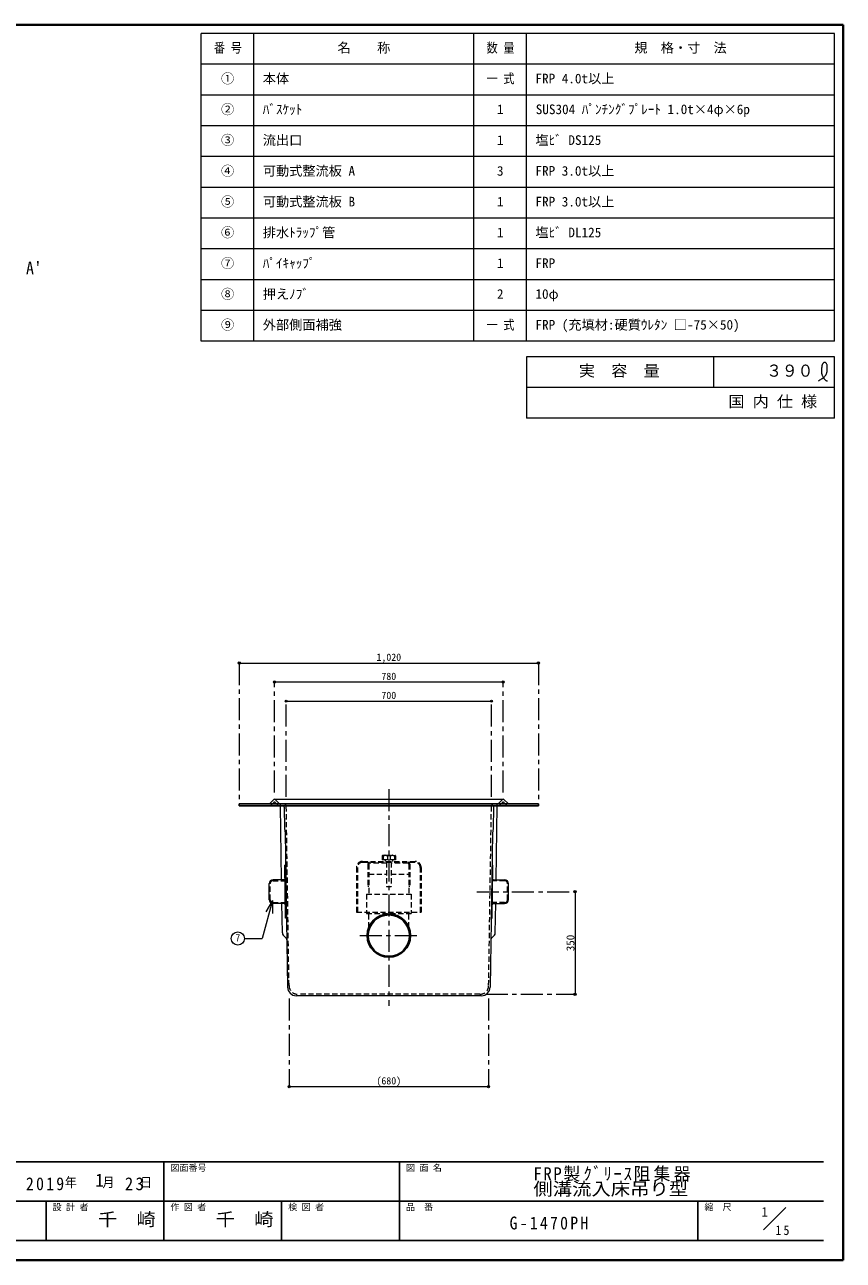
# Model space of a CAD drawing. Units: millimetres at full size, sheet at 1:15; some dimension numbers follow another scale. Extents: x -3151 to 2924, y -2106 to 2109.
# Drawn here: x 132 to 2924, y -2106 to 2109 of the extents above; entities that cross this region are included whole.
import ezdxf
from ezdxf.enums import TextEntityAlignment as Align

# ---------------------------------------------------------------- set-up
doc = ezdxf.new("R2010")
doc.units = ezdxf.units.MM
doc.header["$LTSCALE"] = 15
doc.header["$PDMODE"] = 32
doc.header["$PDSIZE"] = 7.5
doc.linetypes.add('CHAIN1', pattern=[8, 5, -1, 1, -1])
doc.linetypes.add('DASHED1', pattern=[1.8, 1.2, -0.6])
doc.layers.add('0-0____1', color=7, linetype='Continuous', lineweight=18)
doc.styles.add('ＭＳ ゴシック', font='')
doc.styles.get('ＭＳ ゴシック').set_extended_font_data('MS Gothic')

msp = doc.modelspace()

# ---------------------------------------------------------------- linework, layer by layer
at = {"layer": '0-0____1', "color": 1, "lineweight": 40}
for p, q in [((2924.1, 2109.17), (-3150.9, 2109.17)), ((2924.1, -2105.83), (2924.1, 2109.17)), ((2924.1, -2105.83), (-3150.9, -2105.83))]:
    msp.add_line(p, q, dxfattribs=at)
at = {"layer": '0-0____1', "color": 3}
for p, q in [((2894.1, 2079.17), (734.1, 2079.17)), ((734.1, 1029.17), (734.1, 2079.17)), ((914.1, 1029.17), (914.1, 2079.17)), ((1664.1, 1029.17), (1664.1, 2079.17)), ((1844.1, 1029.17), (1844.1, 2079.17)), ((2894.1, 1029.17), (2894.1, 2079.17)), ((2894.1, 1974.17), (734.1, 1974.17)), ((2894.1, 1869.17), (734.1, 1869.17)), ((2894.1, 1764.17), (734.1, 1764.17)), ((2894.1, 1659.17), (734.1, 1659.17)), ((2894.1, 1554.17), (734.1, 1554.17)), ((2894.1, 1449.17), (734.1, 1449.17)), ((2894.1, 1344.17), (734.1, 1344.17)), ((2894.1, 1239.17), (734.1, 1239.17)), ((2894.1, 1134.17), (734.1, 1134.17)), ((2894.1, 1029.17), (734.1, 1029.17)), ((2894.1, 976.67), (1844.1, 976.67)), ((1844.1, 976.67), (1844.1, 766.67)), ((2481.6, 976.67), (2481.6, 871.67)), ((2894.1, 766.67), (2894.1, 976.67)), ((2894.1, 871.67), (1844.1, 871.67)), ((2894.1, 766.67), (1844.1, 766.67))]:
    msp.add_line(p, q, dxfattribs=at)
at = {"layer": '0-0____1', "color": 4, "linetype": 'CHAIN1', "lineweight": 9}
for p, q in [((864.1, -68.33), (864.1, -533.33)), ((1884.1, -68.33), (1884.1, -533.33)), ((984.1, -510.33), (984.1, -133.33)), ((1764.1, -510.33), (1764.1, -133.33)), ((1024.1, -525.33), (1024.1, -198.33)), ((1724.1, -525.33), (1724.1, -198.33)), ((1374.1, -498.33), (1374.1, -1238.33)), ((1674.15, -848.33), (2009.1, -848.33)), ((1275.1, -998.33), (1473.1, -998.33)), ((1034.1, -1213.33), (1034.1, -1513.33)), ((1704.55, -1198.33), (2014.1, -1198.33)), ((1714.1, -1213.33), (1714.1, -1513.33))]:
    msp.add_line(p, q, dxfattribs=at)
at = {"layer": '0-0____1', "color": 4, "lineweight": 9}
for p, q in [((864.1, -68.33), (1884.1, -68.33)), ((1764.1, -133.33), (984.1, -133.33)), ((1024.1, -198.33), (1724.1, -198.33)), ((1008.09, -807.83), (1004.2, -555.33)), ((1740.11, -807.83), (1743.99, -555.33)), ((2009.1, -848.33), (2009.1, -1198.33)), ((1010.88, -989.23), (1009.33, -888.83)), ((1737.32, -989.23), (1738.86, -888.83)), ((1023.25, -1005.45), (1013.86, -996.2)), ((1724.94, -1005.45), (1734.33, -996.2)), ((1034.1, -1513.33), (1714.1, -1513.33))]:
    msp.add_line(p, q, dxfattribs=at)
at = {"layer": '0-0____1'}
for p, q in [((968.78, -546.82), (980.52, -534.83)), ((984.1, -533.33), (1764.1, -533.33)), ((1779.41, -546.82), (1767.67, -534.83)), ((1021.92, -938.83), (1019.5, -757.83)), ((1022.32, -757.83), (1019.5, -757.83)), ((1725.87, -757.83), (1728.69, -757.83)), ((1726.27, -938.83), (1728.69, -757.83)), ((966.04, -875.83), (966.04, -820.83)), ((1017.13, -807.83), (979.04, -807.83)), ((1731.06, -807.83), (1769.15, -807.83)), ((1782.15, -875.83), (1782.15, -820.83)), ((976.91, -877.98), (942.05, -1008.08)), ((976.91, -877.98), (954.41, -916.95)), ((976.91, -877.98), (976.91, -922.98)), ((1018.29, -888.83), (979.04, -888.83)), ((1729.9, -888.83), (1769.15, -888.83)), ((1025.1, -938.83), (1021.92, -938.83)), ((1723.09, -938.83), (1726.27, -938.83)), ((881.66, -1008.08), (942.05, -1008.08)), ((1689.48, -1203.33), (1058.71, -1203.33)), ((2652.26, -2001.59), (2728.03, -1925.83))]:
    msp.add_line(p, q, dxfattribs=at)
at = {"layer": '0-0____1', "color": 4, "linetype": 'DASHED1', "lineweight": 9}
for p, q in [((971.72, -553.82), (980.52, -544.83)), ((999.41, -546.82), (987.67, -534.83)), ((996.47, -553.82), (987.67, -544.83)), ((1748.78, -546.82), (1760.52, -534.83)), ((1751.72, -553.82), (1760.52, -544.83)), ((1776.47, -553.82), (1767.67, -544.83)), ((1004.2, -555.33), (1004.09, -548.33)), ((1033.64, -1168.79), (1024.25, -558.17)), ((1714.55, -1168.79), (1723.95, -558.17)), ((1743.99, -555.33), (1744.1, -548.33)), ((969.04, -875.83), (969.04, -820.83)), ((979.04, -810.83), (1023.21, -810.83)), ((1769.15, -810.83), (1724.98, -810.83)), ((1779.15, -875.83), (1779.15, -820.83)), ((979.04, -885.83), (1024.21, -885.83)), ((1769.15, -885.83), (1723.98, -885.83)), ((1684.55, -1198.33), (1063.64, -1198.33))]:
    msp.add_line(p, q, dxfattribs=at)
at = {"layer": '0-0____1', "color": 5, "lineweight": 25}
for p, q in [((864.1, -548.33), (864.1, -555.33)), ((864.1, -548.33), (1884.1, -548.33)), ((864.1, -555.33), (1884.1, -555.33)), ((1884.1, -548.33), (1884.1, -555.33))]:
    msp.add_line(p, q, dxfattribs=at)
at = {"layer": '0-0____1', "linetype": 'DASHED1'}
for p, q in [((1284.1, -745.33), (1464.1, -745.33)), ((1464.1, -748.33), (1284.1, -748.33)), ((1302.6, -754.33), (1302.6, -830.33)), ((1305.6, -754.33), (1305.6, -857.33)), ((1366.6, -751.33), (1308.6, -751.33)), ((1351.7, -726.13), (1351.7, -739.33)), ((1354.69, -726.13), (1351.7, -726.13)), ((1396.49, -739.33), (1351.7, -739.33)), ((1360.4, -723.42), (1352.49, -725.15)), ((1354.69, -726.13), (1354.69, -739.33)), ((1361.26, -723.33), (1386.94, -723.33)), ((1362.1, -739.33), (1362.1, -745.33)), ((1366.6, -748.33), (1366.6, -830.33)), ((1369.26, -726.13), (1369.26, -739.33)), ((1378.94, -726.13), (1369.26, -726.13)), ((1378.94, -726.13), (1378.94, -739.33)), ((1381.6, -748.33), (1381.6, -830.33)), ((1439.6, -751.33), (1381.6, -751.33)), ((1386.1, -739.33), (1386.1, -745.33)), ((1387.79, -723.42), (1395.7, -725.15)), ((1393.5, -726.13), (1393.5, -739.33)), ((1442.6, -754.33), (1442.6, -857.33)), ((1445.6, -754.33), (1445.6, -830.33)), ((1264.1, -765.33), (1264.1, -918.33)), ((1267.1, -765.33), (1267.1, -918.33)), ((1305.6, -788.33), (1366.6, -788.33)), ((1381.6, -788.33), (1442.6, -788.33)), ((1481.1, -765.33), (1481.1, -918.33)), ((1484.1, -765.33), (1484.1, -918.33)), ((1305.6, -830.33), (1302.6, -830.33)), ((1366.6, -830.33), (1381.6, -830.33)), ((1445.6, -830.33), (1442.6, -830.33)), ((1298.1, -857.33), (1450.1, -857.33)), ((1450.1, -857.33), (1450.1, -922.33)), ((1264.1, -918.33), (1484.1, -918.33)), ((1305.6, -970.33), (1305.6, -922.33)), ((1442.6, -970.33), (1442.6, -922.33))]:
    msp.add_line(p, q, dxfattribs=at)
at = {"layer": '0-0____1', "color": 6, "lineweight": 25}
for p, q in [((-3083.4, -1770.47), (2856.6, -1770.47)), ((606.6, -1770.47), (606.6, -2038.33)), ((1410.17, -2038.33), (1410.17, -1770.47)), ((2856.6, -1904.4), (-196.97, -1904.4)), ((204.81, -2038.33), (204.81, -1904.4)), ((1008.38, -2038.33), (1008.38, -1904.4)), ((2428.03, -2038.33), (2428.03, -1904.4)), ((2856.6, -2038.33), (-3083.4, -2038.33))]:
    msp.add_line(p, q, dxfattribs=at)
at = {"layer": '0-0____1', "color": 3}
for points in [[(2839.9, 894.59), (2841.53, 895.53), (2844.33, 897.17), (2847.11, 898.84), (2849.85, 900.58), (2852.53, 902.41), (2855.14, 904.36), (2856.62, 905.55), (2857.7, 906.48), (2859.51, 908.16), (2861.22, 909.92), (2862.82, 911.79), (2864.27, 913.75), (2865.55, 915.82), (2866.21, 917.07), (2866.68, 918.08), (2867.4, 919.88), (2867.99, 921.73), (2868.47, 923.62), (2868.84, 925.53), (2869.11, 927.46), (2869.22, 928.58), (2869.31, 929.73), (2869.4, 931.72), (2869.41, 933.71), (2869.38, 935.71), (2869.33, 937.71), (2869.26, 939.73), (2869.22, 940.91), (2869.19, 942.15), (2869.11, 944.29), (2868.94, 946.42), (2868.6, 948.5), (2868.04, 950.52), (2867.16, 952.45), (2866.48, 953.52), (2866.05, 954.09), (2865.21, 955.02), (2864.28, 955.85), (2863.27, 956.53)], [(2863.27, 956.53), (2862.2, 957.03), (2861.1, 957.31), (2860.45, 957.35), (2859.92, 957.32), (2859.01, 957.12), (2858.11, 956.77), (2857.25, 956.28), (2856.43, 955.7), (2855.66, 955.03), (2855.25, 954.61), (2854.67, 953.96), (2853.81, 952.78), (2853.09, 951.53), (2852.5, 950.21), (2852.01, 948.86), (2851.61, 947.48), (2851.41, 946.67), (2851.19, 945.65), (2850.88, 943.88), (2850.63, 942.11), (2850.44, 940.33), (2850.27, 938.54), (2850.12, 936.74), (2850.04, 935.7), (2849.93, 934.46), (2849.76, 932.32), (2849.61, 930.17), (2849.52, 928.03), (2849.52, 925.9), (2849.63, 923.77), (2849.77, 922.55), (2849.92, 921.48), (2850.29, 919.66), (2850.75, 917.86), (2851.3, 916.07), (2851.93, 914.31), (2852.63, 912.58), (2853.05, 911.58), (2853.37, 910.87)], [(2853.37, 910.87), (2853.94, 909.65), (2854.54, 908.44), (2855.16, 907.24), (2855.81, 906.05), (2856.48, 904.87), (2856.89, 904.18), (2857.38, 903.39), (2858.26, 902.04), (2859.2, 900.72), (2860.21, 899.48), (2861.29, 898.34), (2862.47, 897.31), (2863.19, 896.78), (2863.82, 896.39), (2864.94, 895.78), (2866.12, 895.26), (2867.34, 894.8), (2868.59, 894.38), (2869.86, 893.99), (2870.59, 893.77)]]:
    msp.add_lwpolyline(points, dxfattribs=at)
at = {"layer": '0-0____1'}
for points in [[(1017.28, -560.25), (1018.4, -633.33), (1020.63, -648.33), (1028.72, -1173.79)], [(1730.91, -560.25), (1729.79, -633.33), (1727.56, -648.33), (1719.47, -1173.79)]]:
    msp.add_lwpolyline(points, dxfattribs=at)
at = {"layer": '0-0____1', "linetype": 'DASHED1'}
for points in [[(1393.5, -726.13), (1396.49, -726.13), (1396.49, -739.33)], [(1298.1, -857.33), (1298.1, -922.33), (1450.1, -922.33)]]:
    msp.add_lwpolyline(points, dxfattribs=at)
at = {"layer": '0-0____1', "color": 5, "lineweight": 25}
for radius in [74, 70.5]:
    msp.add_circle((1374.1, -998.33), radius, dxfattribs=at)
at = {"layer": '0-0____1'}
msp.add_circle((859.16, -1008.08), 22.5, dxfattribs=at)
for centre, radius, start, end in [((965.21, -543.33), 5, 270, 315.6053), ((984.1, -538.33), 5, 90, 135.6053), ((1764.1, -538.33), 5, 44.3947, 90), ((1782.99, -543.33), 5, 224.3947, 270), ((1012.28, -560.33), 5, 0.8814, 90), ((1735.91, -560.33), 5, 90, 179.1186), ((979.04, -820.83), 13, 90, 180), ((1017.13, -804.83), 3, 270, 0.76526), ((1731.06, -804.83), 3, 179.23474, 270), ((1769.15, -820.83), 13, 0, 90), ((979.04, -875.83), 13, 180, 270), ((1769.15, -875.83), 13, 270, 0), ((1018.29, -891.83), 3, 0.76526, 90), ((1729.9, -891.83), 3, 90, 179.23474), ((1058.71, -1173.33), 30, 180.8814, 270), ((1689.48, -1173.33), 30, 270, 359.1186)]:
    msp.add_arc(centre, radius, start, end, dxfattribs=at)
at = {"layer": '0-0____1', "color": 4, "linetype": 'DASHED1', "lineweight": 9}
for centre, radius, start, end in [((984.1, -548.33), 5, 44.3947, 135.6053), ((984.1, -538.33), 5, 44.3947, 90), ((1002.99, -543.33), 5, 224.3947, 270), ((1745.21, -543.33), 5, 270, 315.6053), ((1764.1, -538.33), 5, 90, 135.6053), ((1764.1, -548.33), 5, 44.3947, 135.6053), ((968.15, -550.33), 5, 270, 315.6053), ((1000.04, -550.33), 5, 224.3947, 270), ((1014.25, -558.33), 10, 0.8814, 90), ((1733.94, -558.33), 10, 90, 179.1186), ((1748.15, -550.33), 5, 270, 315.6053), ((1780.04, -550.33), 5, 224.3947, 270), ((979.04, -820.83), 10, 90, 180), ((1769.15, -820.83), 10, 0, 90), ((979.04, -875.83), 10, 180, 270), ((1769.15, -875.83), 10, 270, 0), ((1063.64, -1168.33), 30, 180.8814, 270), ((1684.55, -1168.33), 30, 270, 359.1186)]:
    msp.add_arc(centre, radius, start, end, dxfattribs=at)
at = {"layer": '0-0____1', "linetype": 'DASHED1'}
for centre, radius, start, end in [((1284.1, -765.33), 20, 90, 180), ((1284.1, -765.33), 17, 90, 180), ((1308.6, -754.33), 6, 90, 180), ((1308.6, -754.33), 3, 90, 180), ((1352.7, -726.13), 1, 102.36697, 180), ((1361.98, -758.68), 33.35, 77.38992, 102.61008), ((1361.26, -727.33), 4, 90, 102.36697), ((1386.22, -758.68), 33.35, 77.38992, 102.61008), ((1386.94, -727.33), 4, 77.63303, 90), ((1395.49, -726.13), 1, 0, 77.63303), ((1439.6, -754.33), 6, 0, 90), ((1439.6, -754.33), 3, 0, 90), ((1464.1, -765.33), 20, 0, 90), ((1464.1, -765.33), 17, 0, 90)]:
    msp.add_arc(centre, radius, start, end, dxfattribs=at)
at = {"layer": '0-0____1', "color": 4, "lineweight": 9}
for centre, start, end in [((1020.88, -989.07), 180.8814, 225.4407), ((1020.88, -989.07), 180.8814, 225.4407), ((1016.24, -1012.58), 0.8814, 45.4407), ((1731.96, -1012.58), 134.5593, 179.1186), ((1727.32, -989.07), 314.5593, 359.1186)]:
    msp.add_arc(centre, 10, start, end, dxfattribs=at)
at = {"layer": '0-0____1', "color": 1}
for p in [(864.1, -68.33), (1884.1, -68.33), (984.1, -133.33), (1764.1, -133.33), (1024.1, -198.33), (1724.1, -198.33), (2009.1, -848.33), (2009.1, -1198.33), (1034.1, -1513.33), (1714.1, -1513.33)]:
    msp.add_point(p, dxfattribs=at)

# ---------------------------------------------------------------- texts
at = {"layer": '0-0____1', "style": 'ＭＳ ゴシック'}
for s, height, width, p in [('番 号', 32.99, 0.85, (777.22, 2004.17)), ('数 量', 32.99, 0.85, (1707.22, 2004.17)), ('一 式', 32.99, 0.85, (1707.22, 1899.17)), ("A'", 43.99, 0.9, (136.6, 1244.17)), ('一 式', 32.99, 0.85, (1707.22, 1059.17)), ('実\u3000容\u3000量', 38.49, 1.05, (2022.22, 897.92)), ('３９０', 41.24, 0.95, (2661.6, 896.05)), ('国 内 仕 様', 38.49, 1.05, (2532.22, 792.92)), ('側溝流入床吊り型', 43.99, 1.1, (1867.13, -1897.43)), ('千\u3000崎', 43.99, 1.1, (381.6, -2001.36)), ('千\u3000崎', 43.99, 1.1, (783.38, -2001.36))]:
    msp.add_text(s, height=height, dxfattribs=dict(at, width=width)).set_placement(p, align=Align.BOTTOM_LEFT)
for s, height, p in [('名\u3000\u3000称', 32.99, (1199.1, 2004.17)), ('規\u3000格・寸\u3000法', 32.99, (2211.6, 2004.17)), ('①', 32.99, (801.6, 1899.17)), ('本体', 32.99, (944.1, 1899.17)), ('FRP 4.0t以上', 32.99, (1874.1, 1899.17)), ('②', 32.99, (801.6, 1794.17)), ('ﾊﾞｽｹｯﾄ', 32.99, (944.1, 1794.17)), ('1', 32.99, (1742.85, 1794.17)), ('SUS304 ﾊﾟﾝﾁﾝｸﾞﾌﾟﾚｰﾄ 1.0t×4φ×6p', 32.99, (1875.17, 1794.17)), ('③', 32.99, (801.6, 1689.17)), ('流出口', 32.99, (944.1, 1689.17)), ('1', 32.99, (1742.85, 1689.17)), ('塩ﾋﾞ DS125', 32.99, (1874.1, 1689.17)), ('④', 32.99, (801.6, 1584.17)), ('可動式整流板 A', 32.99, (944.1, 1584.17)), ('3', 32.99, (1742.85, 1584.17)), ('FRP 3.0t以上', 32.99, (1874.1, 1584.17)), ('⑤', 32.99, (801.6, 1479.17)), ('可動式整流板 B', 32.99, (944.1, 1479.17)), ('1', 32.99, (1742.85, 1479.17)), ('FRP 3.0t以上', 32.99, (1874.1, 1479.17)), ('⑥', 32.99, (801.6, 1374.17)), ('排水ﾄﾗｯﾌﾟ管', 32.99, (944.1, 1374.17)), ('1', 32.99, (1742.85, 1374.17)), ('塩ﾋﾞ DL125', 32.99, (1874.1, 1374.17)), ('⑦', 32.99, (801.6, 1269.17)), ('ﾊﾟｲｷｬｯﾌﾟ', 32.99, (944.1, 1269.17)), ('1', 32.99, (1742.85, 1269.17)), ('FRP', 32.99, (1874.1, 1269.17)), ('⑧', 32.99, (801.6, 1164.17)), ('押えﾉﾌﾞ', 32.99, (944.1, 1164.17)), ('2', 32.99, (1742.85, 1164.17)), ('10φ', 32.99, (1874.1, 1164.17)), ('⑨', 32.99, (801.6, 1059.17)), ('外部側面補強', 32.99, (944.1, 1059.17)), ('FRP (充填材:硬質ｳﾚﾀﾝ □-75×50)', 32.99, (1874.1, 1059.17)), ('1,020', 24.74, (1331.91, -68.33)), ('780', 24.74, (1348.78, -133.33)), ('700', 24.74, (1348.78, -198.33)), ('7', 24.74, (850.72, -1024.96)), ('(680)', 24.74, (1331.91, -1513.33)), ('1', 43.99, (372.6, -1867.43)), ('図面番号', 21.99, (629.1, -1807.97)), ('図 面 名', 21.99, (1432.67, -1807.97)), ('設 計 者', 21.99, (227.31, -1941.9)), ('作 図 者', 21.99, (629.1, -1941.9)), ('検 図 者', 21.99, (1030.88, -1941.9)), ('品\u3000番', 21.99, (1432.67, -1941.9)), ('縮\u3000尺', 21.99, (2450.53, -1941.9)), ('1', 32.99, (2644.64, -1967.11))]:
    msp.add_text(s, height=height, dxfattribs=at).set_placement(p, align=Align.BOTTOM_LEFT)
msp.add_text('350', height=27.49, rotation=90, dxfattribs=at).set_placement((2015.35, -1051.45), align=Align.BOTTOM_LEFT)
at = {"layer": '0-0____1', "attachment_point": 7, "style": 'ＭＳ ゴシック'}
for s, insert, char_height in [('\\T1.2;\\W0.95;FRP製ｸﾞﾘｰｽ阻集器', (1867.13, -1837.43), 43.99), ('\\T1.28;\\W0.9;2019', (136.35, -1867.43), 43.99), ('\\T1.27;\\W0.9;年\\~\\~\\~月\\~\\~\\~日', (269.1, -1859.93), 32.99), ('\\T1.27;\\W0.95;23', (473.85, -1867.43), 43.99), ('\\T1.28;\\W0.9;G-1470PH', (1785.97, -2001.36), 43.99), ('\\T1.36;\\W0.9;15', (2692.6, -2020.18), 32.99)]:
    msp.add_mtext(s, dxfattribs=dict(at, insert=insert, char_height=char_height))

doc.saveas('drawing.dxf')
